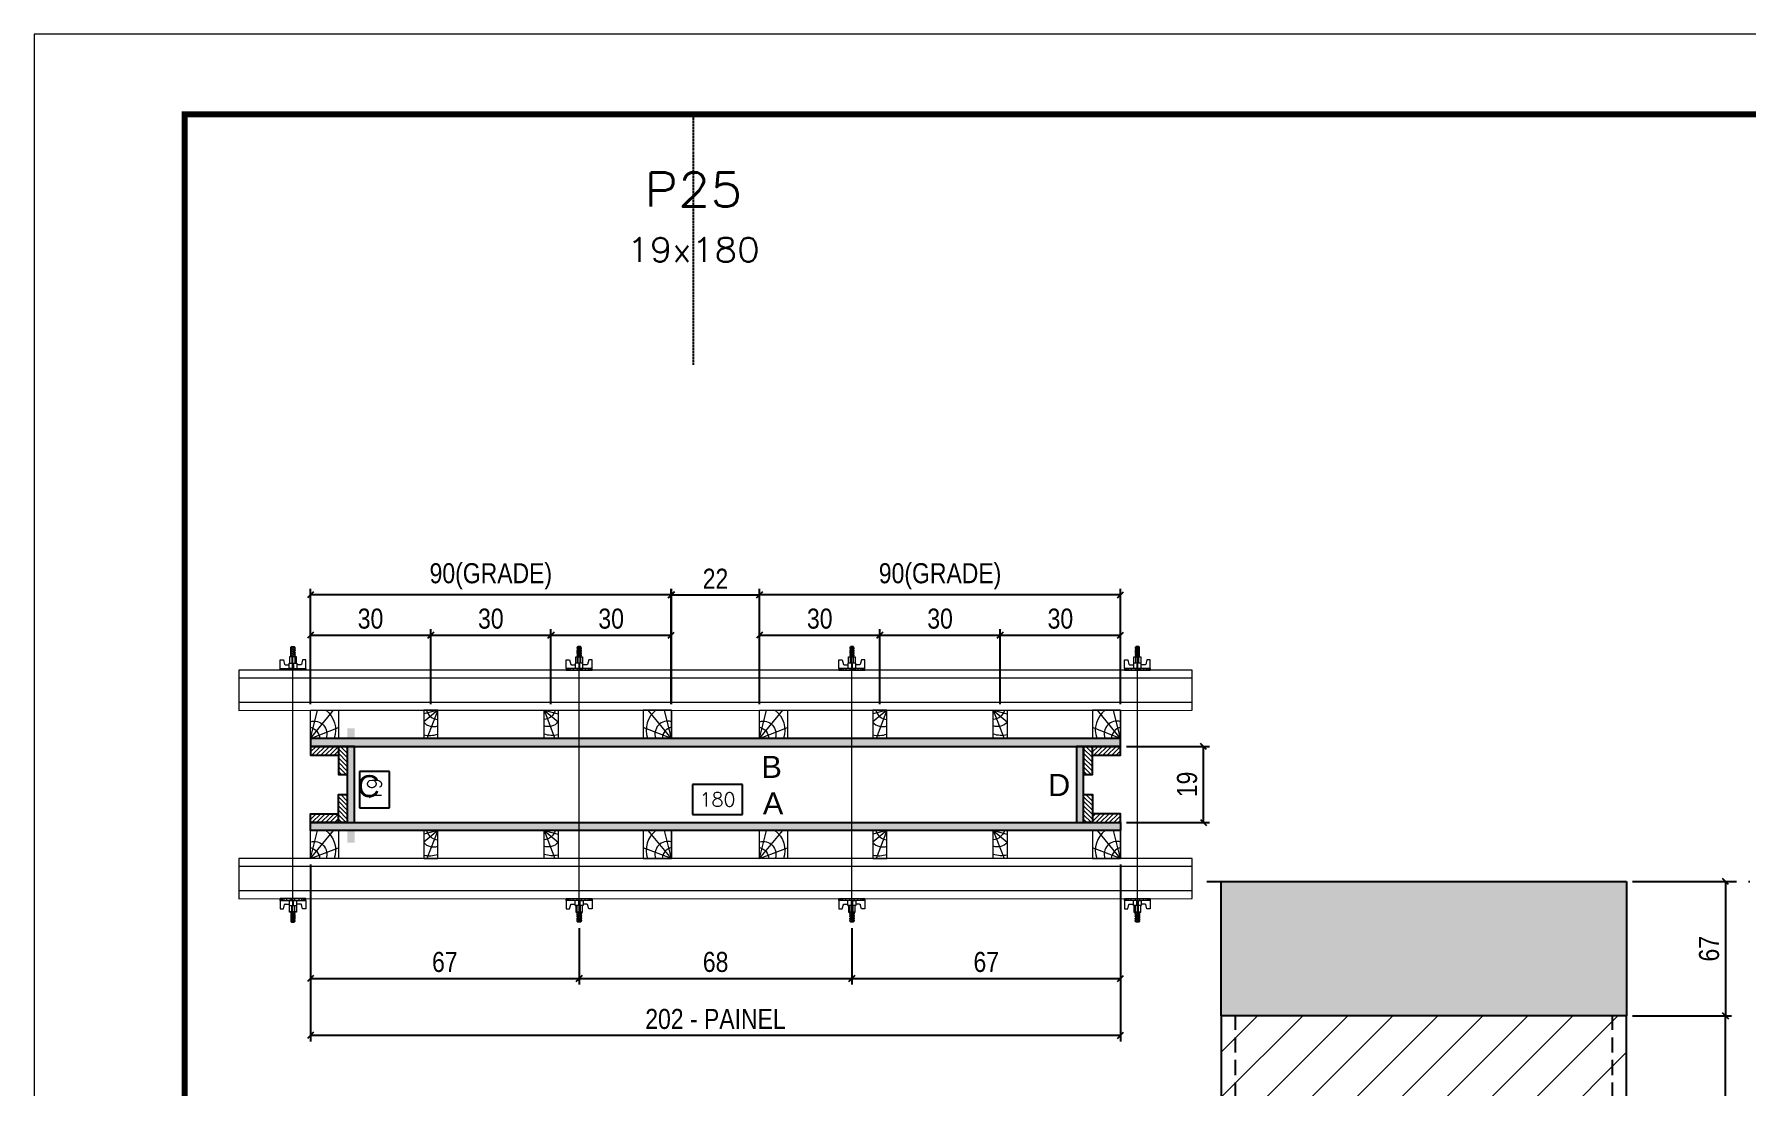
# Model space of a CAD drawing. Extents: x 14400 to 24104, y -21631 to 6985.
# Drawn here: x 14413 to 15267, y -1580 to -1055 of the extents above; entities that cross this region are included whole.
import ezdxf
from ezdxf.enums import TextEntityAlignment as Align

# ---------------------------------------------------------------- set-up
doc = ezdxf.new("R2010")
doc.units = 0
for name, pattern in [('DASHED', [0.75, 0.5, -0.25]), ('DIVIDE2', [0.625, 0.25, -0.125, 0, -0.125, 0, -0.125]), ('HIDDEN', [0.375, 0.25, -0.125])]:
    doc.linetypes.add(name, pattern=pattern)
for name, color, linetype in [('CHAPA', 1, 'Continuous'), ('COTA', 241, 'Continuous'), ('MEIO_PONT', 93, 'Continuous'), ('Nível', 160, 'Continuous'), ('Painéis', 200, 'Continuous'), ('SARR_2.2x7', 40, 'Continuous'), ('SARRAFO', 251, 'Continuous'), ('Texto de Titulo', 7, 'Continuous'), ('Texto Qtd Sarr', 242, 'Continuous'), ('TEXTO_GERAL', 7, 'Continuous')]:
    doc.layers.add(name, color=color, linetype=linetype)
for name, color, linetype, lineweight in [('Folhas', 255, 'Continuous', 9), ('Hachura', 251, 'Continuous', 9), ('Madeira', 126, 'Continuous', 18), ('Perfil Metálico', 224, 'Continuous', 18), ('SARRAFO DE PRESSAO', 251, 'DASHED', 9), ('Texto Seção', 7, 'Continuous', 15)]:
    doc.layers.add(name, color=color, linetype=linetype, lineweight=lineweight)
doc.styles.add('ARIAL', font='arial.ttf')
doc.styles.add('COTA TECNICA', font='techl___.ttf', dxfattribs={"height": 10})
doc.styles.add('COTA TECNICA 2X', font='techl___.ttf', dxfattribs={"height": 10})
doc.styles.add('ROMANS', font='romans.shx')
doc.dimstyles.new('PAINEL', dxfattribs={"dimtxt": 10, "dimasz": 3, "dimexe": 3, "dimexo": 3, "dimgap": 3, "dimtad": 1, "dimdec": 1, "dimzin": 12, "dimdsep": 46, "dimtxsty": 'COTA TECNICA', "dimblk1": 'OBLIQUE', "dimblk2": 'OBLIQUE', "dimsah": 1, "dimcen": 0.9, "dimclrd": 4, "dimclre": 4, "dimclrt": 240, "dimadec": 1, "dimazin": 3, "dimtfac": 1, "dimtdec": 1, "dimtmove": 0, "dimatfit": 3, "dimfxl": 1, "dimtolj": 1, "dimtzin": 12, "dimarcsym": 0})
doc.dimstyles.new('SECAO PILAR', dxfattribs={"dimtxt": 10, "dimasz": 3, "dimexe": 3, "dimexo": 3, "dimgap": 3, "dimtad": 1, "dimdec": 1, "dimlfac": 0.5, "dimzin": 12, "dimdsep": 46, "dimtxsty": 'COTA TECNICA 2X', "dimblk1": 'OBLIQUE', "dimblk2": 'OBLIQUE', "dimsah": 1, "dimcen": 0.9, "dimclrd": 256, "dimclre": 256, "dimclrt": 256, "dimadec": 1, "dimazin": 3, "dimtfac": 1, "dimtdec": 1, "dimtmove": 0, "dimatfit": 3, "dimfxl": 1, "dimtolj": 1, "dimtzin": 12, "dimarcsym": 0})
doc.dimstyles.new('SECÇÃO 2', dxfattribs={"dimtxt": 7, "dimasz": 6, "dimexe": 0.18, "dimexo": 2, "dimgap": -4, "dimtad": 3, "dimdec": 1, "dimlfac": 0.5, "dimzin": 12, "dimdsep": 46, "dimtxsty": 'ROMANS', "dimblk": 'ARCHTICK', "dimcen": 0.09, "dimse1": 1, "dimse2": 1, "dimsd1": 1, "dimsd2": 1, "dimclrd": 180, "dimclre": 5, "dimclrt": 1, "dimadec": 0, "dimazin": 3, "dimtfac": 1, "dimtdec": 1, "dimtofl": 0, "dimtmove": 0, "dimatfit": 3, "dimldrblk": 'ARCHTICK', "dimfxl": 1, "dimtolj": 1, "dimtzin": 0, "dimarcsym": 0})
pattern_1 = [(225, (5427.2295, -24339.967), (1.12253202, -1.12253202), [])]

# ---------------------------------------------------------------- blocks, each defined once
blk = doc.blocks.new('9999999999')
at = {"layer": 'Folhas'}
blk.add_lwpolyline([(98138.98, 34190.21), (99623.98, 34190.21), (99623.98, 35240.21), (98138.98, 35240.21)], close=True, dxfattribs=at)
at = {"layer": 'Folhas', "color": 30, "const_width": 3}
blk.add_lwpolyline([(98213.98, 34230.21), (99583.98, 34230.21), (99583.98, 35200.21), (98213.98, 35200.21)], close=True, dxfattribs=at)
blk = doc.blocks.new('*D1235')
at = {"layer": 'COTA', "color": 180, "lineweight": -2, "transparency": 16777216}
for p, q in [((14590.6, -1423.17), (14575.6, -1423.17)), ((14575.6, -1423.17), (14575.6, -1441.17)), ((14590.6, -1441.17), (14590.6, -1423.17)), ((14575.6, -1441.17), (14590.6, -1441.17))]:
    blk.add_line(p, q, dxfattribs=at)
at = {"layer": 'Defpoints', "color": 0, "transparency": 16777216}
for p in [(14590.5, -1410.56), (14590.5, -1448.56), (14594.6, -1448.56)]:
    blk.add_point(p, dxfattribs=at)
at = {"layer": 'COTA', "color": 1, "transparency": 16777216, "insert": (14583.1, -1432.17), "char_height": 7, "attachment_point": 5, "rotation": 90, "style": 'ROMANS'}
blk.add_mtext('\\A1;19', dxfattribs=at)
blk = doc.blocks.new('_ArchTick')
at = {"color": 0, "linetype": 'ByBlock', "const_width": 0.15}
blk.add_lwpolyline([(-0.5, -0.5), (0.5, 0.5)], dxfattribs=at)
blk = doc.blocks.new('*D1236')
at = {"layer": 'COTA', "color": 180, "lineweight": -2, "transparency": 16777216}
for p, q in [((14766.68, -1429.56), (14741.68, -1429.56)), ((14741.68, -1429.56), (14741.68, -1444.56)), ((14766.68, -1444.56), (14766.68, -1429.56)), ((14741.68, -1444.56), (14766.68, -1444.56))]:
    blk.add_line(p, q, dxfattribs=at)
at = {"layer": 'Defpoints', "color": 0, "transparency": 16777216}
for p in [(14573.18, -1448.56), (14933.18, -1448.56), (14933.18, -1448.56)]:
    blk.add_point(p, dxfattribs=at)
at = {"layer": 'COTA', "color": 1, "transparency": 16777216, "insert": (14754.18, -1437.06), "char_height": 7, "attachment_point": 5, "style": 'ROMANS'}
blk.add_mtext('\\A1;180', dxfattribs=at)
blk = doc.blocks.new('_Oblique')
at = {"color": 0, "linetype": 'ByBlock', "lineweight": -2}
blk.add_line((-0.5, -0.5), (0.5, 0.5), dxfattribs=at)
blk = doc.blocks.new('*D1237')
at = {"layer": 'COTA', "lineweight": -2, "transparency": 16777216}
for p, q in [((14551.18, -1469.55), (14551.18, -1557.72)), ((14955.18, -1469.51), (14955.18, -1557.72)), ((14551.18, -1554.72), (14955.18, -1554.72))]:
    blk.add_line(p, q, dxfattribs=at)
at = {"layer": 'Defpoints', "color": 0, "transparency": 16777216}
for p in [(14551.18, -1466.55), (14955.18, -1466.51), (14955.18, -1554.72)]:
    blk.add_point(p, dxfattribs=at)
at = {"layer": 'COTA', "lineweight": -2, "transparency": 16777216, "xscale": 3, "yscale": 3, "zscale": 3, "rotation": 180}
blk.add_blockref('_Oblique', (14551.18, -1554.72), dxfattribs=at)
at = {"layer": 'COTA', "lineweight": -2, "transparency": 16777216, "xscale": 3, "yscale": 3, "zscale": 3}
blk.add_blockref('_Oblique', (14955.18, -1554.72), dxfattribs=at)
at = {"layer": 'COTA', "transparency": 16777216, "insert": (14753.18, -1546.62), "char_height": 10, "attachment_point": 5, "style": 'COTA TECNICA 2X'}
blk.add_mtext('\\A1;202 - PAINEL', dxfattribs=at)
blk = doc.blocks.new('*D1238')
at = {"layer": 'COTA', "lineweight": -2, "transparency": 16777216}
for p, q in [((14551.18, -1469.56), (14551.18, -1529.3)), ((14685.25, -1501.33), (14685.25, -1529.3)), ((14551.18, -1526.3), (14685.25, -1526.3))]:
    blk.add_line(p, q, dxfattribs=at)
at = {"layer": 'Defpoints', "color": 0, "transparency": 16777216}
for p in [(14551.18, -1466.56), (14685.25, -1498.33), (14685.25, -1526.3)]:
    blk.add_point(p, dxfattribs=at)
at = {"layer": 'COTA', "lineweight": -2, "transparency": 16777216, "xscale": 3, "yscale": 3, "zscale": 3, "rotation": 180}
blk.add_blockref('_Oblique', (14551.18, -1526.3), dxfattribs=at)
at = {"layer": 'COTA', "lineweight": -2, "transparency": 16777216, "xscale": 3, "yscale": 3, "zscale": 3}
blk.add_blockref('_Oblique', (14685.25, -1526.3), dxfattribs=at)
at = {"layer": 'COTA', "transparency": 16777216, "insert": (14618.22, -1518.19), "char_height": 10, "attachment_point": 5, "style": 'COTA TECNICA 2X'}
blk.add_mtext('\\A1;67', dxfattribs=at)
blk = doc.blocks.new('*D1239')
at = {"layer": 'COTA', "lineweight": -2, "transparency": 16777216}
for p, q in [((14955.18, -1469.56), (14955.18, -1529.3)), ((14821.25, -1501.33), (14821.25, -1529.3)), ((14821.25, -1526.3), (14955.18, -1526.3))]:
    blk.add_line(p, q, dxfattribs=at)
at = {"layer": 'Defpoints', "color": 0, "transparency": 16777216}
for p in [(14955.18, -1466.56), (14821.25, -1498.33), (14955.18, -1526.3)]:
    blk.add_point(p, dxfattribs=at)
at = {"layer": 'COTA', "lineweight": -2, "transparency": 16777216, "xscale": 3, "yscale": 3, "zscale": 3, "rotation": 180}
blk.add_blockref('_Oblique', (14821.25, -1526.3), dxfattribs=at)
at = {"layer": 'COTA', "lineweight": -2, "transparency": 16777216, "xscale": 3, "yscale": 3, "zscale": 3}
blk.add_blockref('_Oblique', (14955.18, -1526.3), dxfattribs=at)
at = {"layer": 'COTA', "transparency": 16777216, "insert": (14888.22, -1518.19), "char_height": 10, "attachment_point": 5, "style": 'COTA TECNICA 2X'}
blk.add_mtext('\\A1;67', dxfattribs=at)
blk = doc.blocks.new('C')
at = {"layer": 'Hachura', "color": 0}
for p, q in [((0, 3.22), (0, -3.22)), ((0.45, 3.22), (0, 3.22)), ((0.46, 3.16), (0, 3.16)), ((0.46, 3.05), (0, 3.05)), ((0.46, 2.88), (0, 2.88)), ((0, 2.75), (0, -1.16)), ((0.46, 2.65), (0, 2.65)), ((0.46, 2.23), (0, 2.23)), ((0.46, 1.51), (0, 1.51)), ((0.39, 0.49), (0.17, 0.49)), ((0.45, -3.23), (0.45, 3.22)), ((0.45, 3.22), (2.58, 3.22)), ((1.74, 0.97), (0.45, 0.97)), ((1.45, 0.1), (0.45, 0.1)), ((1.35, 1.94), (1.35, 0.96)), ((2.58, 2.39), (1.47, 2.09)), ((1.74, -0.97), (1.74, 0.97)), ((1.74, 0.97), (1.74, 0.84)), ((1.74, 0.97), (1.74, 0.84)), ((1.74, 0.84), (3.35, 0.84)), ((3.35, 0.45), (1.74, 0.45)), ((2.58, 3.22), (2.58, 2.39)), ((3.32, 0.84), (3.32, -0.84)), ((3.35, 0.84), (3.35, -0.84)), ((3.68, 0.45), (3.35, 0.45)), ((3.84, -0.52), (3.35, 0.45)), ((3.35, 0.06), (3.67, -0.57)), ((3.68, 0.45), (4.16, -0.52)), ((3.72, 0.5), (4.25, -0.57)), ((4.37, -0.55), (3.83, 0.53)), ((4.15, 0.45), (3.93, 0.45)), ((4.42, -0.52), (3.93, 0.45)), ((4.15, 0.45), (4.26, 0.45)), ((4.26, 0.45), (4.74, -0.52)), ((4.3, 0.5), (4.83, -0.57)), ((4.95, -0.55), (4.41, 0.53)), ((4.51, 0.45), (4.84, 0.45)), ((5, -0.52), (4.51, 0.45)), ((4.84, 0.45), (5.32, -0.52)), ((4.88, 0.5), (5.41, -0.57)), ((5.53, -0.55), (4.99, 0.53)), ((5.58, -0.52), (5.09, 0.45)), ((5.42, 0.45), (5.09, 0.45)), ((5.58, -0.52), (5.09, 0.45)), ((5.42, 0.45), (5.74, -0.19)), ((5.46, 0.5), (5.74, -0.07)), ((5.74, 0.19), (5.57, 0.53)), ((5.74, 0.32), (5.68, 0.45)), ((5.68, 0.45), (5.74, 0.45)), ((5.74, 0.45), (5.9, 0.29)), ((5.74, 0.45), (5.74, -0.52)), ((5.9, -0.36), (5.9, 0.29)), ((0.45, 0), (0, 0)), ((0.46, -1.52), (0, -1.52)), ((0.46, -2.23), (0, -2.23)), ((0.46, -2.65), (0, -2.65)), ((0.46, -2.88), (0, -2.88)), ((0.46, -3.05), (0, -3.05)), ((0.46, -3.16), (0, -3.16)), ((0, -3.22), (2.57, -3.22)), ((0.08, -0.48), (0.29, -0.48)), ((0.29, -0.48), (0.4, -0.48)), ((0.45, 0), (0.45, -0.97)), ((0.45, -0.16), (1.45, -0.16)), ((0.45, -0.65), (0.45, -0.32)), ((0.45, -3.23), (0.45, -0.65)), ((0.45, -0.97), (1.74, -0.97)), ((1.35, -1.94), (1.35, -0.97)), ((2.58, -2.39), (1.47, -2.1)), ((3.35, -0.32), (1.74, -0.32)), ((3.35, -0.84), (1.74, -0.84)), ((2.58, -3.23), (2.58, -2.39)), ((3.35, -0.07), (3.58, -0.52)), ((3.35, -0.52), (3.58, -0.52)), ((3.84, -0.52), (4.16, -0.52)), ((4.42, -0.52), (4.74, -0.52)), ((4.63, -0.52), (4.74, -0.52)), ((5, -0.52), (5.32, -0.52)), ((5.58, -0.52), (5.74, -0.52)), ((5.74, -0.52), (5.9, -0.36)), ((5.74, -0.52), (5.74, -0.52))]:
    blk.add_line(p, q, dxfattribs=at)
for centre, radius, start, end in [((1.52, 1.94), 0.161, 104.7436, 180), ((1.44, -0.03), 0.129, 272.695, 87.305), ((3.81, 0.39), 0.143, 25.5688, 154.4312), ((4.39, 0.39), 0.143, 25.5688, 154.4312), ((4.97, 0.39), 0.143, 25.5688, 154.4312), ((5.55, 0.39), 0.143, 25.5688, 154.4312), ((0.17, -0.37), 0.174, 221.744, 317.8592), ((1.52, -1.94), 0.161, 180, 255.2564), ((3.71, -0.4), 0.174, 222.1408, 318.256), ((4.29, -0.4), 0.174, 222.1408, 318.256), ((4.87, -0.4), 0.174, 222.1408, 318.256), ((5.45, -0.4), 0.174, 222.1408, 318.256), ((5.61, -0.4), 0.174, 317.8592, 318.256)]:
    blk.add_arc(centre, radius, start, end, dxfattribs=at)
blk = doc.blocks.new('*D1224')
at = {"layer": 'COTA', "lineweight": -2, "transparency": 16777216}
for p, q in [((14685.25, -1501.33), (14685.25, -1529.3)), ((14821.25, -1501.33), (14821.25, -1529.3)), ((14685.25, -1526.3), (14821.25, -1526.3))]:
    blk.add_line(p, q, dxfattribs=at)
at = {"layer": 'Defpoints', "color": 0, "transparency": 16777216}
for p in [(14685.25, -1498.33), (14821.25, -1498.33), (14821.25, -1526.3)]:
    blk.add_point(p, dxfattribs=at)
at = {"layer": 'COTA', "lineweight": -2, "transparency": 16777216, "xscale": 3, "yscale": 3, "zscale": 3, "rotation": 180}
blk.add_blockref('_Oblique', (14685.25, -1526.3), dxfattribs=at)
at = {"layer": 'COTA', "lineweight": -2, "transparency": 16777216, "xscale": 3, "yscale": 3, "zscale": 3}
blk.add_blockref('_Oblique', (14821.25, -1526.3), dxfattribs=at)
at = {"layer": 'COTA', "transparency": 16777216, "insert": (14753.25, -1518.17), "char_height": 10, "attachment_point": 5, "style": 'COTA TECNICA 2X'}
blk.add_mtext('\\A1;68', dxfattribs=at)
blk = doc.blocks.new('*D1225')
at = {"layer": 'COTA', "lineweight": -2, "transparency": 16777216}
for p, q in [((14775.18, -1389.56), (14775.18, -1352.12)), ((14775.18, -1355.12), (14835.18, -1355.12)), ((14835.18, -1389.56), (14835.18, -1352.12))]:
    blk.add_line(p, q, dxfattribs=at)
at = {"layer": 'Defpoints', "color": 0, "transparency": 16777216}
for p in [(14835.18, -1355.12), (14775.18, -1392.56), (14835.18, -1392.56)]:
    blk.add_point(p, dxfattribs=at)
at = {"layer": 'COTA', "lineweight": -2, "transparency": 16777216, "xscale": 3, "yscale": 3, "zscale": 3, "rotation": 180}
blk.add_blockref('_Oblique', (14775.18, -1355.12), dxfattribs=at)
at = {"layer": 'COTA', "lineweight": -2, "transparency": 16777216, "xscale": 3, "yscale": 3, "zscale": 3}
blk.add_blockref('_Oblique', (14835.18, -1355.12), dxfattribs=at)
at = {"layer": 'COTA', "transparency": 16777216, "insert": (14805.18, -1346.9), "char_height": 10, "attachment_point": 5, "style": 'COTA TECNICA 2X'}
blk.add_mtext('\\A1;30', dxfattribs=at)
blk = doc.blocks.new('*D1226')
at = {"layer": 'COTA', "lineweight": -2, "transparency": 16777216}
for p, q in [((14835.18, -1389.56), (14835.18, -1352.12)), ((14835.18, -1355.12), (14895.18, -1355.12)), ((14895.18, -1389.56), (14895.18, -1352.12))]:
    blk.add_line(p, q, dxfattribs=at)
at = {"layer": 'Defpoints', "color": 0, "transparency": 16777216}
for p in [(14895.18, -1355.12), (14835.18, -1392.56), (14895.18, -1392.56)]:
    blk.add_point(p, dxfattribs=at)
at = {"layer": 'COTA', "lineweight": -2, "transparency": 16777216, "xscale": 3, "yscale": 3, "zscale": 3, "rotation": 180}
blk.add_blockref('_Oblique', (14835.18, -1355.12), dxfattribs=at)
at = {"layer": 'COTA', "lineweight": -2, "transparency": 16777216, "xscale": 3, "yscale": 3, "zscale": 3}
blk.add_blockref('_Oblique', (14895.18, -1355.12), dxfattribs=at)
at = {"layer": 'COTA', "transparency": 16777216, "insert": (14865.18, -1346.9), "char_height": 10, "attachment_point": 5, "style": 'COTA TECNICA 2X'}
blk.add_mtext('\\A1;30', dxfattribs=at)
blk = doc.blocks.new('*D1227')
at = {"layer": 'COTA', "lineweight": -2, "transparency": 16777216}
for p, q in [((14895.18, -1389.56), (14895.18, -1352.12)), ((14895.18, -1355.12), (14955.18, -1355.12)), ((14955.18, -1389.56), (14955.18, -1352.12))]:
    blk.add_line(p, q, dxfattribs=at)
at = {"layer": 'Defpoints', "color": 0, "transparency": 16777216}
for p in [(14955.18, -1355.12), (14895.18, -1392.56), (14955.18, -1392.56)]:
    blk.add_point(p, dxfattribs=at)
at = {"layer": 'COTA', "lineweight": -2, "transparency": 16777216, "xscale": 3, "yscale": 3, "zscale": 3, "rotation": 180}
blk.add_blockref('_Oblique', (14895.18, -1355.12), dxfattribs=at)
at = {"layer": 'COTA', "lineweight": -2, "transparency": 16777216, "xscale": 3, "yscale": 3, "zscale": 3}
blk.add_blockref('_Oblique', (14955.18, -1355.12), dxfattribs=at)
at = {"layer": 'COTA', "transparency": 16777216, "insert": (14925.18, -1346.9), "char_height": 10, "attachment_point": 5, "style": 'COTA TECNICA 2X'}
blk.add_mtext('\\A1;30', dxfattribs=at)
blk = doc.blocks.new('*D1228')
at = {"layer": 'COTA', "lineweight": -2, "transparency": 16777216}
for p, q in [((14775.18, -1389.56), (14775.18, -1331.92)), ((14955.18, -1389.56), (14955.18, -1331.92)), ((14955.18, -1334.92), (14775.18, -1334.92))]:
    blk.add_line(p, q, dxfattribs=at)
at = {"layer": 'Defpoints', "color": 0, "transparency": 16777216}
for p in [(14775.18, -1334.92), (14775.18, -1392.56), (14955.18, -1392.56)]:
    blk.add_point(p, dxfattribs=at)
at = {"layer": 'COTA', "lineweight": -2, "transparency": 16777216, "xscale": 3, "yscale": 3, "zscale": 3, "rotation": 180}
blk.add_blockref('_Oblique', (14775.18, -1334.92), dxfattribs=at)
at = {"layer": 'COTA', "lineweight": -2, "transparency": 16777216, "xscale": 3, "yscale": 3, "zscale": 3}
blk.add_blockref('_Oblique', (14955.18, -1334.92), dxfattribs=at)
at = {"layer": 'COTA', "transparency": 16777216, "insert": (14865.18, -1325.7), "char_height": 10, "attachment_point": 5, "style": 'COTA TECNICA 2X'}
blk.add_mtext('\\A1;90(GRADE)', dxfattribs=at)
blk = doc.blocks.new('*D1229')
at = {"layer": 'COTA', "lineweight": -2, "transparency": 16777216}
for p, q in [((14958.18, -1410.56), (14999.48, -1410.56)), ((14996.48, -1448.56), (14996.48, -1410.56)), ((14958.18, -1448.56), (14999.48, -1448.56))]:
    blk.add_line(p, q, dxfattribs=at)
at = {"layer": 'Defpoints', "color": 0, "transparency": 16777216}
for p in [(14955.18, -1410.56), (14996.48, -1410.56), (14955.18, -1448.56)]:
    blk.add_point(p, dxfattribs=at)
at = {"layer": 'COTA', "lineweight": -2, "transparency": 16777216, "xscale": 3, "yscale": 3, "zscale": 3}
for p, rotation in [((14996.48, -1410.56), 90), ((14996.48, -1448.56), 270)]:
    blk.add_blockref('_Oblique', p, dxfattribs=dict(at, rotation=rotation))
at = {"layer": 'COTA', "transparency": 16777216, "insert": (14988.39, -1429.56), "char_height": 10, "attachment_point": 5, "rotation": 90, "style": 'COTA TECNICA 2X'}
blk.add_mtext('\\A1;19', dxfattribs=at)
blk = doc.blocks.new('PONTALETE')
at = {"layer": 'Madeira'}
for q in [(2.71, 7), (7, 5.76), (7, 1.74)]:
    blk.add_line((0, 0), q, dxfattribs=at)
blk.add_lwpolyline([(0, 0), (7, 0), (7, 7), (0, 7)], close=True, dxfattribs=at)
for centre, radius, start, end in [((2.04, 0.06), 6.23, 37.2818, 109.0913), ((1.09, 0.9), 3.19, 343.603, 109.9847), ((-0.21, -0.78), 3.09, 14.6322, 86.0383)]:
    blk.add_arc(centre, radius, start, end, dxfattribs=at)
blk = doc.blocks.new('MEIO PONTALETE')
at = {"layer": 'Madeira'}
for q in [(2.71, 7), (3.5, 2.88), (3.5, 0.87)]:
    blk.add_line((0, 0), q, dxfattribs=at)
blk.add_lwpolyline([(0, 0), (3.5, 0), (3.5, 7), (0, 7)], close=True, dxfattribs=at)
for centre, radius, start, end in [((2.04, 0.06), 6.23, 76.4499, 109.0913), ((1.09, 0.9), 3.19, 40.9063, 109.9847), ((-0.21, -0.78), 3.09, 14.6322, 86.0383)]:
    blk.add_arc(centre, radius, start, end, dxfattribs=at)
blk = doc.blocks.new('*D1230')
at = {"layer": 'COTA', "lineweight": -2, "transparency": 16777216}
for p, q in [((14551.16, -1389.56), (14551.16, -1352.12)), ((14551.16, -1355.12), (14611.16, -1355.12)), ((14611.16, -1389.56), (14611.16, -1352.12))]:
    blk.add_line(p, q, dxfattribs=at)
at = {"layer": 'Defpoints', "color": 0, "transparency": 16777216}
for p in [(14611.16, -1355.12), (14551.16, -1392.56), (14611.16, -1392.56)]:
    blk.add_point(p, dxfattribs=at)
at = {"layer": 'COTA', "lineweight": -2, "transparency": 16777216, "xscale": 3, "yscale": 3, "zscale": 3, "rotation": 180}
blk.add_blockref('_Oblique', (14551.16, -1355.12), dxfattribs=at)
at = {"layer": 'COTA', "lineweight": -2, "transparency": 16777216, "xscale": 3, "yscale": 3, "zscale": 3}
blk.add_blockref('_Oblique', (14611.16, -1355.12), dxfattribs=at)
at = {"layer": 'COTA', "transparency": 16777216, "insert": (14581.16, -1346.9), "char_height": 10, "attachment_point": 5, "style": 'COTA TECNICA 2X'}
blk.add_mtext('\\A1;30', dxfattribs=at)
blk = doc.blocks.new('*D1231')
at = {"layer": 'COTA', "lineweight": -2, "transparency": 16777216}
for p, q in [((14611.16, -1389.56), (14611.16, -1352.12)), ((14611.16, -1355.12), (14671.16, -1355.12)), ((14671.16, -1389.56), (14671.16, -1352.12))]:
    blk.add_line(p, q, dxfattribs=at)
at = {"layer": 'Defpoints', "color": 0, "transparency": 16777216}
for p in [(14671.16, -1355.12), (14611.16, -1392.56), (14671.16, -1392.56)]:
    blk.add_point(p, dxfattribs=at)
at = {"layer": 'COTA', "lineweight": -2, "transparency": 16777216, "xscale": 3, "yscale": 3, "zscale": 3, "rotation": 180}
blk.add_blockref('_Oblique', (14611.16, -1355.12), dxfattribs=at)
at = {"layer": 'COTA', "lineweight": -2, "transparency": 16777216, "xscale": 3, "yscale": 3, "zscale": 3}
blk.add_blockref('_Oblique', (14671.16, -1355.12), dxfattribs=at)
at = {"layer": 'COTA', "transparency": 16777216, "insert": (14641.16, -1346.9), "char_height": 10, "attachment_point": 5, "style": 'COTA TECNICA 2X'}
blk.add_mtext('\\A1;30', dxfattribs=at)
blk = doc.blocks.new('*D1232')
at = {"layer": 'COTA', "lineweight": -2, "transparency": 16777216}
for p, q in [((14671.16, -1389.56), (14671.16, -1352.12)), ((14671.16, -1355.12), (14731.16, -1355.12)), ((14731.16, -1389.56), (14731.16, -1352.12))]:
    blk.add_line(p, q, dxfattribs=at)
at = {"layer": 'Defpoints', "color": 0, "transparency": 16777216}
for p in [(14731.16, -1355.12), (14671.16, -1392.56), (14731.16, -1392.56)]:
    blk.add_point(p, dxfattribs=at)
at = {"layer": 'COTA', "lineweight": -2, "transparency": 16777216, "xscale": 3, "yscale": 3, "zscale": 3, "rotation": 180}
blk.add_blockref('_Oblique', (14671.16, -1355.12), dxfattribs=at)
at = {"layer": 'COTA', "lineweight": -2, "transparency": 16777216, "xscale": 3, "yscale": 3, "zscale": 3}
blk.add_blockref('_Oblique', (14731.16, -1355.12), dxfattribs=at)
at = {"layer": 'COTA', "transparency": 16777216, "insert": (14701.16, -1346.9), "char_height": 10, "attachment_point": 5, "style": 'COTA TECNICA 2X'}
blk.add_mtext('\\A1;30', dxfattribs=at)
blk = doc.blocks.new('*D1233')
at = {"layer": 'COTA', "lineweight": -2, "transparency": 16777216}
for p, q in [((14551.16, -1389.56), (14551.16, -1331.92)), ((14731.16, -1389.56), (14731.16, -1331.92)), ((14731.16, -1334.92), (14551.16, -1334.92))]:
    blk.add_line(p, q, dxfattribs=at)
at = {"layer": 'Defpoints', "color": 0, "transparency": 16777216}
for p in [(14551.16, -1334.92), (14551.16, -1392.56), (14731.16, -1392.56)]:
    blk.add_point(p, dxfattribs=at)
at = {"layer": 'COTA', "lineweight": -2, "transparency": 16777216, "xscale": 3, "yscale": 3, "zscale": 3, "rotation": 180}
blk.add_blockref('_Oblique', (14551.16, -1334.92), dxfattribs=at)
at = {"layer": 'COTA', "lineweight": -2, "transparency": 16777216, "xscale": 3, "yscale": 3, "zscale": 3}
blk.add_blockref('_Oblique', (14731.16, -1334.92), dxfattribs=at)
at = {"layer": 'COTA', "transparency": 16777216, "insert": (14641.16, -1325.7), "char_height": 10, "attachment_point": 5, "style": 'COTA TECNICA 2X'}
blk.add_mtext('\\A1;90(GRADE)', dxfattribs=at)
blk = doc.blocks.new('*D1234')
at = {"layer": 'COTA', "lineweight": -2, "transparency": 16777216}
for p, q in [((14731.18, -1389.59), (14731.18, -1331.92)), ((14775.18, -1389.59), (14775.18, -1331.92)), ((14731.18, -1334.92), (14775.18, -1334.92))]:
    blk.add_line(p, q, dxfattribs=at)
at = {"layer": 'Defpoints', "color": 0, "transparency": 16777216}
for p in [(14775.18, -1334.92), (14731.18, -1392.59), (14775.18, -1392.59)]:
    blk.add_point(p, dxfattribs=at)
at = {"layer": 'COTA', "lineweight": -2, "transparency": 16777216, "xscale": 3, "yscale": 3, "zscale": 3, "rotation": 180}
blk.add_blockref('_Oblique', (14731.18, -1334.92), dxfattribs=at)
at = {"layer": 'COTA', "lineweight": -2, "transparency": 16777216, "xscale": 3, "yscale": 3, "zscale": 3}
blk.add_blockref('_Oblique', (14775.18, -1334.92), dxfattribs=at)
at = {"layer": 'COTA', "transparency": 16777216, "insert": (14753.18, -1326.92), "char_height": 10, "attachment_point": 5, "style": 'COTA TECNICA 2X'}
blk.add_mtext('\\A1;22', dxfattribs=at)
blk = doc.blocks.new('titulo1')
at = {"layer": 'Defpoints', "color": 252, "linetype": 'HIDDEN', "ltscale": 2}
blk.add_line((0, 0), (0, 125), dxfattribs=at)
at = {"layer": 'Defpoints', "style": 'ROMANS', "oblique": 15}
blk.add_attdef('FOLHA', text='', height=10, dxfattribs=at).set_placement((0, 15.58), align=Align.MIDDLE_CENTER)
at = {"layer": 'Texto Qtd Sarr', "color": 3, "style": 'ROMANS', "oblique": 15}
for tag, height, p in [('TITULO', 17, (0, 71.45)), ('SEÇÃO', 12, (0, 41.55))]:
    blk.add_attdef(tag, text='', height=height, dxfattribs=at).set_placement(p, align=Align.MIDDLE_CENTER)
blk = doc.blocks.new('*D1251')
at = {"layer": 'COTA', "color": 4, "lineweight": -2, "transparency": 16777216}
for p, q in [((15210.44, -1545.02), (15259.81, -1545.02)), ((15256.81, -1642.02), (15256.81, -1545.02)), ((15210.44, -1642.02), (15259.81, -1642.02))]:
    blk.add_line(p, q, dxfattribs=at)
at = {"layer": 'Defpoints', "color": 0, "transparency": 16777216}
for p in [(15207.44, -1545.02), (15256.81, -1545.02), (15207.44, -1642.02)]:
    blk.add_point(p, dxfattribs=at)
at = {"layer": 'COTA', "color": 4, "lineweight": -2, "transparency": 16777216, "xscale": 3, "yscale": 3, "zscale": 3}
for p, rotation in [((15256.81, -1545.02), 90), ((15256.81, -1642.02), 270)]:
    blk.add_blockref('_Oblique', p, dxfattribs=dict(at, rotation=rotation))
at = {"layer": 'COTA', "color": 240, "transparency": 16777216, "insert": (15248.71, -1593.52), "char_height": 10, "attachment_point": 5, "rotation": 90, "style": 'COTA TECNICA'}
blk.add_mtext('\\A1;97', dxfattribs=at)
blk = doc.blocks.new('*D2065')
at = {"layer": 'COTA', "color": 4, "lineweight": -2, "transparency": 16777216}
for p, q in [((15210.44, -1478.02), (15259.81, -1478.02)), ((15256.81, -1478.02), (15256.81, -1545.02)), ((15210.44, -1545.02), (15259.81, -1545.02))]:
    blk.add_line(p, q, dxfattribs=at)
at = {"layer": 'Defpoints', "color": 0, "transparency": 16777216}
for p in [(15207.44, -1478.02), (15207.44, -1545.02), (15256.81, -1545.02)]:
    blk.add_point(p, dxfattribs=at)
at = {"layer": 'COTA', "color": 4, "lineweight": -2, "transparency": 16777216, "xscale": 3, "yscale": 3, "zscale": 3}
for p, rotation in [((15256.81, -1478.02), 90), ((15256.81, -1545.02), 270)]:
    blk.add_blockref('_Oblique', p, dxfattribs=dict(at, rotation=rotation))
at = {"layer": 'COTA', "color": 240, "transparency": 16777216, "insert": (15248.71, -1511.52), "char_height": 10, "attachment_point": 5, "rotation": 90, "style": 'COTA TECNICA'}
blk.add_mtext('\\A1;67', dxfattribs=at)

msp = doc.modelspace()

# ---------------------------------------------------------------- hatches: boundary and pattern name
at = {"layer": 'COTA'}
h = msp.add_hatch(dxfattribs=at)
h.set_pattern_fill('AR-CONC', color=256, scale=0.03)
h.set_pattern_definition([(50, (-69.587, 0), (5.4655401, -0.4781726), [0.5715, -6.2865]), (355, (-69.587, 0), (-1.0573026, 5.7317054), [0.4572, -5.0292175]), (100.451445, (-69.1316, -0.04), (4.4082374, 5.2535326), [0.4857003, -5.3427073]), (46.1842, (-69.587, 1.524), (8.1323712, -1.2612698), [0.85725, -9.42975]), (96.63556, (-68.909, 1.419), (7.122124, 7.4227837), [0.7285507, -8.0140682]), (351.18415, (-69.587, 1.524), (7.122124, 7.4227837), [0.685799, -7.543792]), (21, (-68.825, 1.143), (4.5484317, -3.067956), [0.5715, -6.2865]), (326, (-68.825, 1.143), (1.8540609, 5.525639), [0.4572, -5.0292]), (71.451445, (-68.446, 0.8873), (6.4024926, 2.457683), [0.4857003, -5.3426981]), (37.5, (-69.587, 0), (0.0926581, 2.53665117), [0, -4.96824, 0, -5.1054, 0, -5.04825]), (7.5, (-69.587, 0), (2.00458988, 3.00541724), [0, -2.91084, 0, -4.85394, 0, -1.92405]), (327.5, (-71.2863, 0), (4.06771786, -0.17186232), [0, -1.905, 0, -5.9436, 0, -7.8867]), (317.5, (-72.0483, 0), (4.44387544, 0.7627947), [0, -2.4765, 0, -3.94716, 0, -5.6007])])
h.paths.add_polyline_path([(15207.44, -1545.02), (15207.44, -1478.02), (15005.44, -1478.02), (15005.44, -1545.02)])
at = {"layer": 'Hachura'}
h = msp.add_hatch(color=256, dxfattribs=at)
h.dxf.hatch_style = 1
h.paths.add_polyline_path([(14955.18, -1410.56), (14955.18, -1406.56), (14551.18, -1406.56), (14551.18, -1410.56)])
h = msp.add_hatch(color=256, dxfattribs=at)
h.dxf.hatch_style = 1
h.paths.add_polyline_path([(14569.58, -1458.56), (14573.18, -1458.56), (14573.18, -1401.56), (14569.58, -1401.56)])
h = msp.add_hatch(dxfattribs=at)
h.set_pattern_fill('ANSI31', color=256, scale=0.5, angle=180, style=0)
h.set_pattern_definition(pattern_1)
h.paths.add_polyline_path([(14565.18, -1410.56), (14565.18, -1414.96), (14551.18, -1414.96), (14551.18, -1410.56)])
h = msp.add_hatch(dxfattribs=at)
h.set_pattern_fill('ANSI31', color=256, scale=0.5, angle=270, style=0)
h.set_pattern_definition([(315, (37460.9895, -10913.5106), (1.12253202, 1.12253202), [])])
h.paths.add_polyline_path([(14569.58, -1424.56), (14565.18, -1424.56), (14565.18, -1410.56), (14569.58, -1410.56)])
h = msp.add_hatch(color=256, dxfattribs=at)
h.dxf.hatch_style = 1
h.paths.add_polyline_path([(14933.18, -1448.56), (14936.78, -1448.56), (14936.78, -1410.56), (14933.18, -1410.56)])
h = msp.add_hatch(dxfattribs=at)
h.set_pattern_fill('ANSI31', color=256, scale=0.5, angle=270, style=0)
h.set_pattern_definition([(315, (37832.5895, -10913.5106), (1.12253202, 1.12253202), [])])
h.paths.add_polyline_path([(14941.18, -1424.56), (14936.78, -1424.56), (14936.78, -1410.56), (14941.18, -1410.56)])
h = msp.add_hatch(dxfattribs=at)
h.set_pattern_fill('ANSI31', color=256, scale=0.5, angle=180, style=0)
h.set_pattern_definition([(225, (5817.2295, -24339.967), (1.12253202, -1.12253202), [])])
h.paths.add_polyline_path([(14955.18, -1410.56), (14955.18, -1414.96), (14941.18, -1414.96), (14941.18, -1410.56)])
h = msp.add_hatch(dxfattribs=at)
h.set_pattern_fill('ANSI31', color=256, scale=0.5, angle=270, style=0)
h.set_pattern_definition([(315, (37460.9895, -10901.5106), (1.12253202, 1.12253202), [])])
h.paths.add_polyline_path([(14569.58, -1434.56), (14565.18, -1434.56), (14565.18, -1448.56), (14569.58, -1448.56)])
h = msp.add_hatch(dxfattribs=at)
h.set_pattern_fill('ANSI31', color=256, scale=0.5, angle=270, style=0)
h.set_pattern_definition([(315, (37832.5895, -10901.5106), (1.12253202, 1.12253202), [])])
h.paths.add_polyline_path([(14941.18, -1434.56), (14936.78, -1434.56), (14936.78, -1448.56), (14941.18, -1448.56)])
h = msp.add_hatch(dxfattribs=at)
h.set_pattern_fill('ANSI31', color=256, scale=0.5, angle=180, style=0)
h.set_pattern_definition(pattern_1)
h.paths.add_polyline_path([(14565.18, -1448.56), (14565.18, -1444.16), (14551.18, -1444.16), (14551.18, -1448.56)])
h = msp.add_hatch(color=256, dxfattribs=at)
h.dxf.hatch_style = 1
h.paths.add_polyline_path([(14955.18, -1448.56), (14955.18, -1452.56), (14551.18, -1452.56), (14551.18, -1448.56)])
h = msp.add_hatch(dxfattribs=at)
h.set_pattern_fill('ANSI31', color=256, scale=0.5, angle=180, style=0)
h.set_pattern_definition([(225, (5452.2295, -24339.967), (1.12253202, -1.12253202), [])])
h.paths.add_polyline_path([(14941.18, -1448.56), (14941.18, -1444.16), (14955.18, -1444.16), (14955.18, -1448.56)])
at = {"layer": 'Hachura', "linetype": 'ByBlock'}
h = msp.add_hatch(dxfattribs=at)
h.set_pattern_fill('ANSI31', color=256, scale=5)
h.paths.add_polyline_path([(15207.44, -1545.02), (15005.44, -1545.02), (15005.44, -1642.02), (15207.44, -1642.02)])
h.paths.add_polyline_path([(15207.44, -1642.02), (15005.44, -1642.02), (15005.44, -1764.02), (15207.44, -1764.02)])
h.paths.add_polyline_path([(15506.77, -1642.02), (15304.77, -1642.02), (15304.77, -1764.02), (15506.77, -1764.02)])
h.paths.add_polyline_path([(15506.77, -1616.02), (15304.77, -1616.02), (15304.77, -1642.02), (15506.77, -1642.02)])
h.paths.add_polyline_path([(15506.77, -1494.02), (15304.77, -1494.02), (15304.77, -1616.02), (15506.77, -1616.02)])

# ---------------------------------------------------------------- linework, layer by layer
at = {"layer": 'CHAPA'}
for points in [[(14955.18, -1410.56), (14955.18, -1406.56), (14551.18, -1406.56), (14551.18, -1410.56)], [(14933.18, -1448.56), (14936.78, -1448.56), (14936.78, -1410.56), (14933.18, -1410.56)], [(14955.18, -1448.56), (14955.18, -1452.56), (14551.18, -1452.56), (14551.18, -1448.56)]]:
    msp.add_lwpolyline(points, close=True, dxfattribs=at)
msp.add_lwpolyline([(14569.58, -1448.56), (14573.18, -1448.56), (14573.18, -1410.56), (14569.58, -1410.56), (14569.58, -1448.56)], dxfattribs=at)
at = {"layer": 'COTA'}
for p, q in [((15005.44, -1545.02), (15005.44, -1478.02)), ((15005.44, -1478.02), (15207.44, -1478.02)), ((15207.44, -1478.02), (15207.44, -1545.02))]:
    msp.add_line(p, q, dxfattribs=at)
at = {"layer": 'Hachura'}
for p, q in [((14542.49, -1497.33), (14542.49, -1365.59)), ((14685.18, -1497.33), (14685.18, -1365.59)), ((14821.18, -1497.33), (14821.18, -1365.59)), ((14963.57, -1497.33), (14963.57, -1365.59))]:
    msp.add_line(p, q, dxfattribs=at)
at = {"layer": 'Madeira'}
for points in [[(14551.18, -1406.56), (14551.18, -1392.56), (14731.18, -1392.56), (14731.18, -1406.56)], [(14775.18, -1406.56), (14775.18, -1392.56), (14955.18, -1392.56), (14955.18, -1406.56)], [(14551.18, -1466.56), (14551.18, -1452.56), (14731.18, -1452.56), (14731.18, -1466.56)], [(14775.18, -1466.56), (14775.18, -1452.56), (14955.18, -1452.56), (14955.18, -1466.56)]]:
    msp.add_lwpolyline(points, close=True, dxfattribs=at)
at = {"layer": 'Nível', "color": 4, "linetype": 'DIVIDE2', "ltscale": 50}
msp.add_line((14998.23, -1478.02), (15858.47, -1478.02), dxfattribs=at)
at = {"layer": 'Painéis'}
for p, q in [((15005.44, -1545.02), (15005.44, -1764.02)), ((15207.44, -1545.02), (15005.44, -1545.02)), ((15207.44, -1764.02), (15207.44, -1545.02))]:
    msp.add_line(p, q, dxfattribs=at)
at = {"layer": 'Perfil Metálico'}
for p, q in [((14990.9, -1376.62), (14515.46, -1376.62)), ((14990.9, -1388.62), (14515.46, -1388.62)), ((14990.9, -1470.56), (14515.46, -1470.56)), ((14990.9, -1482.56), (14515.46, -1482.56))]:
    msp.add_line(p, q, dxfattribs=at)
for points in [[(14990.9, -1392.56), (14990.9, -1372.56), (14515.46, -1372.62), (14515.46, -1392.62)], [(14515.46, -1466.56), (14515.46, -1486.56), (14990.9, -1486.5), (14990.9, -1466.5)]]:
    msp.add_lwpolyline(points, close=True, dxfattribs=at)
at = {"layer": 'SARR_2.2x7', "linetype": 'HIDDEN', "ltscale": 30}
for p, q in [((15012.44, -1642.02), (15012.44, -1545.02)), ((15200.44, -1642.02), (15200.44, -1545.02))]:
    msp.add_line(p, q, dxfattribs=at)
at = {"layer": 'SARRAFO'}
for points in [[(14565.18, -1410.56), (14551.18, -1410.56), (14551.18, -1414.96), (14565.18, -1414.96)], [(14569.58, -1410.56), (14565.18, -1410.56), (14565.18, -1424.56), (14569.58, -1424.56)], [(14941.18, -1414.96), (14955.18, -1414.96), (14955.18, -1410.56), (14941.18, -1410.56)], [(14569.58, -1448.56), (14565.18, -1448.56), (14565.18, -1434.56), (14569.58, -1434.56)], [(14565.18, -1448.56), (14551.18, -1448.56), (14551.18, -1444.16), (14565.18, -1444.16)], [(14941.18, -1448.56), (14955.18, -1448.56), (14955.18, -1444.16), (14941.18, -1444.16)]]:
    msp.add_lwpolyline(points, dxfattribs=at)
for points in [[(14936.78, -1410.56), (14936.78, -1424.56), (14941.18, -1424.56), (14941.18, -1410.56)], [(14936.78, -1448.56), (14936.78, -1434.56), (14941.18, -1434.56), (14941.18, -1448.56)]]:
    msp.add_lwpolyline(points, close=True, dxfattribs=at)

# ---------------------------------------------------------------- block references
at = {"layer": 'Hachura', "linetype": 'Continuous', "yscale": 2, "zscale": 2}
for p, xscale, rotation in [((14542.5, -1372.59), -2, 270), ((14685.17, -1372.59), 2, 90.00000000000001), ((14821.17, -1372.59), 2, 90.00000000000001), ((14963.56, -1372.59), 2, 90.00000000000001), ((14542.49, -1486.53), 2, 270), ((14685.18, -1486.53), -2, 90), ((14821.18, -1486.53), -2, 90), ((14963.57, -1486.53), -2, 90)]:
    msp.add_blockref('C', p, dxfattribs=dict(at, xscale=xscale, rotation=rotation))
at = {"layer": 'MEIO_PONT'}
for name, p, xscale, yscale, zscale, rotation in [('PONTALETE', (14551.18, -1406.56), -2, 2, 2, 270), ('MEIO PONTALETE', (14614.68, -1392.56), 1.999999997962732, 1.999999997962732, 1.999999997962732, 180), ('MEIO PONTALETE', (14667.68, -1392.56), -1.999999997962732, 1.999999997962732, 1.999999997962732, 180), ('PONTALETE', (14731.18, -1406.56), 2, 2, 2, 89.99999999999997), ('PONTALETE', (14775.18, -1406.56), -2, 2, 2, 270), ('MEIO PONTALETE', (14838.68, -1392.56), 1.999999997962732, 1.999999997962732, 1.999999997962732, 180), ('MEIO PONTALETE', (14891.68, -1392.56), -1.999999997962732, 1.999999997962732, 1.999999997962732, 180), ('PONTALETE', (14955.18, -1406.56), 2, 2, 2, 89.99999999999997), ('PONTALETE', (14551.18, -1466.56), -2, 2, 2, 270), ('MEIO PONTALETE', (14614.68, -1452.56), 1.999999997962732, 1.999999997962732, 1.999999997962732, 180), ('MEIO PONTALETE', (14667.68, -1452.56), -1.999999997962732, 1.999999997962732, 1.999999997962732, 180), ('PONTALETE', (14731.18, -1466.56), 2, 2, 2, 89.99999999999997), ('PONTALETE', (14775.18, -1466.56), -2, 2, 2, 270), ('MEIO PONTALETE', (14838.68, -1452.56), 1.999999997962732, 1.999999997962732, 1.999999997962732, 180), ('MEIO PONTALETE', (14891.68, -1452.56), -1.999999997962732, 1.999999997962732, 1.999999997962732, 180), ('PONTALETE', (14955.18, -1466.56), 2, 2, 2, 89.99999999999997)]:
    msp.add_blockref(name, p, dxfattribs=dict(at, xscale=xscale, yscale=yscale, zscale=zscale, rotation=rotation))
at = {"layer": 'SARRAFO DE PRESSAO', "color": 6, "linetype": 'ByBlock'}
msp.add_blockref('9999999999', (-83725.51, -36295.5), dxfattribs=at)
at = {"layer": 'Texto Seção'}
ref = msp.add_blockref('titulo1', (14742.18, -1220.3), dxfattribs=at)
ref.add_attrib('TITULO', 'P25', dxfattribs={"layer": 'Texto de Titulo', "color": 7, "height": 17, "style": 'ROMANS', "width": 1.1}).set_placement((14742.18, -1132.8), align=Align.MIDDLE_CENTER)
ref.add_attrib('SEÇÃO', '19x180', dxfattribs={"layer": 'Texto de Titulo', "color": 7, "height": 12, "style": 'ROMANS', "width": 1.1}).set_placement((14742.18, -1162.8), align=Align.MIDDLE_CENTER)

# ---------------------------------------------------------------- texts
at = {"layer": 'TEXTO_GERAL', "style": 'ARIAL'}
for s, p in [('B', (14781.17, -1420.81)), ('C', (14580.2, -1430.41)), ('D', (14924.54, -1429.84)), ('A', (14781.92, -1439.04))]:
    msp.add_text(s, height=11, dxfattribs=at).set_placement(p, align=Align.MIDDLE_CENTER)

# ---------------------------------------------------------------- dimensions: what is measured, and where the dimension line sits
at = {"layer": 'COTA'}
for base, p1, p2, text, picture, middle in [((14551.16, -1334.92), (14731.16, -1392.56), (14551.16, -1392.56), '<>(GRADE)', '*D1233', (14641.16, -1325.7)), ((14775.18, -1334.92), (14955.18, -1392.56), (14775.18, -1392.56), '<>(GRADE)', '*D1228', (14865.18, -1325.7)), ((14955.18, -1554.72), (14551.18, -1466.55), (14955.18, -1466.51), '<> - PAINEL', '*D1237', (14753.18, -1546.62))]:
    dim = msp.add_linear_dim(base=base, p1=p1, p2=p2, text=text, dimstyle='SECAO PILAR', dxfattribs=at)
    dim.commit()
    dim.dimension.update_dxf_attribs({"geometry": picture, "text_midpoint": middle})
for base, p1, p2, picture, middle in [((14775.18, -1334.92), (14731.18, -1392.59), (14775.18, -1392.59), '*D1234', (14753.18, -1326.92)), ((14611.16, -1355.12), (14551.16, -1392.56), (14611.16, -1392.56), '*D1230', (14581.16, -1346.9)), ((14671.16, -1355.12), (14611.16, -1392.56), (14671.16, -1392.56), '*D1231', (14641.16, -1346.9)), ((14731.16, -1355.12), (14671.16, -1392.56), (14731.16, -1392.56), '*D1232', (14701.16, -1346.9)), ((14835.18, -1355.12), (14775.18, -1392.56), (14835.18, -1392.56), '*D1225', (14805.18, -1346.9)), ((14895.18, -1355.12), (14835.18, -1392.56), (14895.18, -1392.56), '*D1226', (14865.18, -1346.9)), ((14955.18, -1355.12), (14895.18, -1392.56), (14955.18, -1392.56), '*D1227', (14925.18, -1346.9)), ((14685.25, -1526.3), (14551.18, -1466.56), (14685.25, -1498.33), '*D1238', (14618.22, -1518.19)), ((14955.18, -1526.3), (14821.25, -1498.33), (14955.18, -1466.56), '*D1239', (14888.22, -1518.19)), ((14821.25, -1526.3), (14685.25, -1498.33), (14821.25, -1498.33), '*D1224', (14753.25, -1518.17))]:
    dim = msp.add_linear_dim(base=base, p1=p1, p2=p2, dimstyle='SECAO PILAR', dxfattribs=at)
    dim.commit()
    dim.dimension.update_dxf_attribs({"geometry": picture, "text_midpoint": middle})
for base, p1, p2, dimstyle, picture, middle in [((14996.48, -1410.56), (14955.18, -1448.56), (14955.18, -1410.56), 'SECAO PILAR', '*D1229', (14988.39, -1429.56)), ((15256.81, -1545.02), (15207.44, -1478.02), (15207.44, -1545.02), 'PAINEL', '*D2065', (15248.71, -1511.52)), ((15256.81, -1545.02), (15207.44, -1642.02), (15207.44, -1545.02), 'PAINEL', '*D1251', (15248.71, -1593.52))]:
    dim = msp.add_linear_dim(base=base, p1=p1, p2=p2, angle=90, dimstyle=dimstyle, dxfattribs=at)
    dim.commit()
    dim.dimension.update_dxf_attribs({"geometry": picture, "text_midpoint": middle})
dim = msp.add_linear_dim(base=(14594.6, -1448.56), p1=(14590.5, -1410.56), p2=(14590.5, -1448.56), angle=270, dimstyle='SECÇÃO 2', dxfattribs=at)
dim.commit()
dim.dimension.update_dxf_attribs({"geometry": '*D1235', "text_midpoint": (14594.6, -1432.17), "dimtype": 160})
dim = msp.add_linear_dim(base=(14933.18, -1448.56), p1=(14573.18, -1448.56), p2=(14933.18, -1448.56), dimstyle='SECÇÃO 2', dxfattribs=at)
dim.commit()
dim.dimension.update_dxf_attribs({"geometry": '*D1236', "text_midpoint": (14754.18, -1448.56), "dimtype": 160})

doc.saveas('drawing.dxf')
